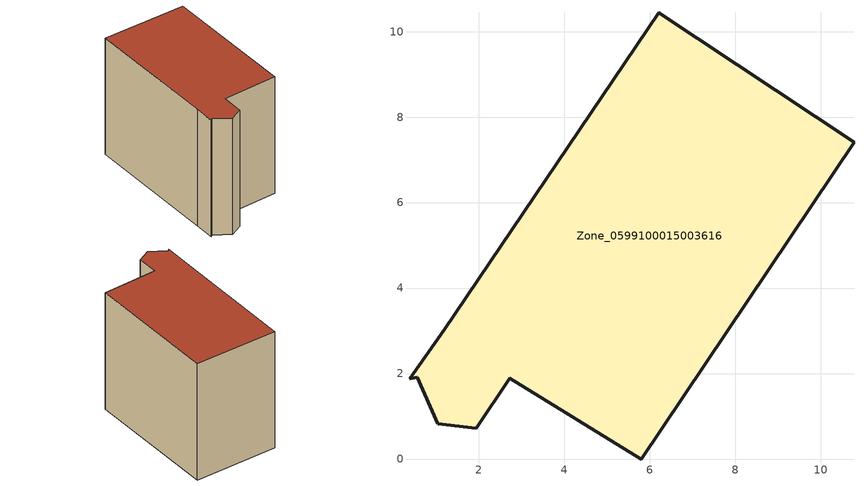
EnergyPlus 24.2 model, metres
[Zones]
Zone_0599100015003616
 floor ground (C_G): 1.94,0.72 1.04,0.82 0.56,1.91 0.38,1.88 1.19,3.03 6.21,10.44 10.78,7.41 5.8,0 2.73,1.89 z0.75
 wall outside (C_F): 10.78,7.41 6.21,10.44 1.19,3.03 0.38,1.88 0.56,1.91 1.04,0.82 1.94,0.72 2.73,1.89 5.8,0 10.78,7.41 z0.75:8.74
 roof outside (C_R): 1.94,0.72 2.73,1.89 5.8,0 10.78,7.41 6.21,10.44 1.19,3.03 0.38,1.88 0.56,1.91 1.04,0.82 z8.74
[BUILDING]
Pand.0599100015003616: North Axis=0; Terrain=City; Loads Convergence Tolerance Value=0.04; Temperature Convergence Tolerance Value=0.4; Solar Distribution=FullExterior; Maximum Number of Warmup Days=25; Minimum Number of Warmup Days=1
[Site:Location]
Rotterdam.The.Hague.AP_ZH_NLD Design_Conditions: Latitude=51.96; Longitude=4.45; Time Zone=1; Elevation=-4.5
[SITE:GROUNDTEMPERATURE:BUILDINGSURFACE]
18, 18, 18, 18, 18, 18, 18, 18, 18, 18, 18, 18
[MATERIAL] Thermal Absorptance=0.9; Solar Absorptance=0.7; Visible Absorptance=0.7
Name | Roughness | Thickness | Conductivity | Density | Specific Heat
G.TI.1965-1974 | MediumSmooth | 0.15 | 0.882353 | 540 | 1210
F.TI.1965-1974 | Rough | 0.3 | 0.697674 | 1920 | 840
R.TI.1965-1974 | MediumRough | 0.2 | 0.232558 | 1500 | 1000
[CONSTRUCTION]
C_G: G.TI.1965-1974
C_F: F.TI.1965-1974
C_R: R.TI.1965-1974
[ZONE]
Zone_0599100015003616: Type=1; Multiplier=1; Ceiling Height=Autocalculate; Volume=Autocalculate; Floor Area=autocalculate; Part of Total Floor Area=Yes
[ZONEINFILTRATION:DESIGNFLOWRATE]
Infil_Zone_0599100015003616: Zone or ZoneList or Space or SpaceList=Zone_0599100015003616; Schedule=AlwaysOn; Design Flow Rate Calculation Method=Flow/Area; Flow Rate per Floor Area=0.003; Constant Term Coefficient=1; Temperature Term Coefficient=0; Velocity Term Coefficient=0; Velocity Squared Term Coefficient=0
[HVACTEMPLATE:ZONE:IDEALLOADSAIRSYSTEM]
Zone_0599100015003616: Maximum Heating Supply Air Temperature=50; Minimum Cooling Supply Air Temperature=13; Maximum Heating Supply Air Humidity Ratio=0.0156; Minimum Cooling Supply Air Humidity Ratio=0.0077; Heating Limit=NoLimit; Cooling Limit=NoLimit; Dehumidification Control Type=ConstantSensibleHeatRatio; Cooling Sensible Heat Ratio=0.7; Dehumidification Setpoint=60; Humidification Control Type=None; Humidification Setpoint=30; Outdoor Air Method=None; Outdoor Air Flow Rate per Person=0.00944; Outdoor Air Flow Rate per Zone Floor Area=0; Outdoor Air Flow Rate per Zone=0; Demand Controlled Ventilation Type=None; Outdoor Air Economizer Type=NoEconomizer; Heat Recovery Type=None; Sensible Heat Recovery Effectiveness=0.7; Latent Heat Recovery Effectiveness=0.65
[ZONECONTROL:THERMOSTAT]
ThermostatControl_Zone_0599100015003616: Zone or ZoneList=Zone_0599100015003616; Control Type Schedule=DualSetpointControlType; Control 1=Thermostat_Zone_0599100015003616; Temperature Difference Between Cutout And Setpoint=0
[THERMOSTATSETPOINT:DUALSETPOINT]
Thermostat_Zone_0599100015003616: Heating Setpoint Temperature Schedule=HeatingSetpoint_Zone_0599100015003616; Cooling Setpoint Temperature Schedule=CoolingSetpoint_Zone_0599100015003616
[SCHEDULE:COMPACT]
HeatingSetpoint_Zone_0599100015003616: Through: 12/31, For: AllDays, Until: 24:00, 21
CoolingSetpoint_Zone_0599100015003616: Through: 12/31, For: AllDays, Until: 24:00, 24
DualSetpointControlType: Through: 12/31, For: AllDays, Until: 24:00, 4
AlwaysOn: Through: 12/31, For: AllDays, Until: 24:00, 1
